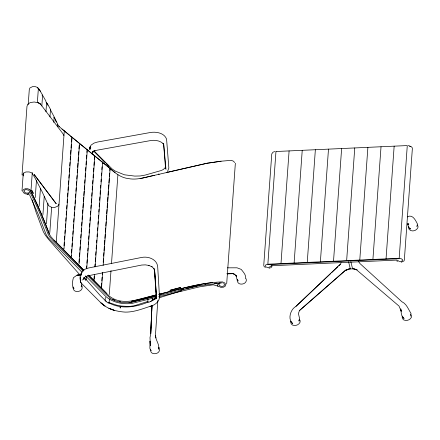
<?xml version="1.0" encoding="UTF-8"?>
<svg xmlns="http://www.w3.org/2000/svg" width="440" height="440" viewBox="0 0 440 440"><rect width="100%" height="100%" fill="white"/><g stroke="black" fill="none" stroke-linecap="round" stroke-linejoin="round"><path stroke-width="0.66" d="M165.611 167.69L165.583 168.641L163.647 144.419M105.155 300.977L105.297 297.374M151.96 305.294L150.75 333.795L151.948 305.916M151.927 305.894L150.667 334.422L149.985 337.596L150.398 345.493L150.002 341.077L149.875 348.271L150.381 349.723L151.327 350.631M157.812 300.493L155.403 335.979L155.37 335.418C155.579 340.241 159.775 344.382 158.593 349.151L158.686 347.831M22.039 174.95L26.972 106.409L27.715 104.335L30.19 102.564L34.205 101.998L38.55 102.823L40.529 104.137L62.777 133.513L63.916 135.63M22 190.806L23.282 173.036M28.199 104.682L29.282 89.645L29.871 87.995L32.637 86.576L35.129 86.592L37.395 87.384L39.133 89.848M31.103 188.991L32.285 172.634M37.367 102.432L38.401 88.121M35.239 197.5L36.465 180.422M41.828 105.952L42.614 95.024L38.863 88.957L40.617 91.487M39.154 206.19L40.436 188.408M45.947 111.804L46.64 102.229M42.911 214.847L44.237 196.361M49.957 116.936L50.501 109.401L47.13 103.191M46.475 223.801L47.955 203.242M53.779 122.359L54.175 116.875L50.352 109.654M49.819 232.48L51.634 207.251M57.425 126.797L57.623 124.069L54.665 117.838M83.897 270.386L56.276 242.22L64.29 130.845L58.592 126.143M63.712 249.816L63.811 248.446M64.009 245.718L64.257 242.303M64.449 239.569L64.697 236.154M64.895 233.426L65.142 230.01M65.335 227.277L65.582 223.861M65.78 221.128L66.022 217.712M66.22 214.984L66.468 211.569M66.666 208.835L66.908 205.42M67.106 202.686L67.353 199.276M67.551 196.543L67.793 193.127M67.991 190.394L68.239 186.978M68.431 184.25L68.679 180.835M68.877 178.101L69.124 174.686M69.317 171.952L69.564 168.537M69.762 165.809L70.01 162.393M70.202 159.66L70.45 156.244M70.598 154.198L70.889 150.101M71.038 148.049L71.286 144.634M71.484 141.9L71.726 138.49M64.02 248.507L72.034 137.132M71.142 257.576L71.291 255.525M71.484 252.791L71.731 249.37M71.929 246.637L72.177 243.221M72.369 240.482L72.617 237.066M72.814 234.333L73.062 230.912M73.255 228.179L73.502 224.757M73.7 222.024L73.948 218.609M74.146 215.87L74.388 212.454M74.586 209.721L74.833 206.299M75.031 203.566L75.273 200.145M75.471 197.412L75.719 193.996M75.917 191.257L76.159 187.841M76.357 185.108L76.604 181.687M76.802 178.954L77.05 175.532M77.242 172.799L77.489 169.378M77.638 167.332L77.935 163.229M78.078 161.178L78.375 157.075M78.524 155.023L78.771 151.607M78.963 148.869L79.211 145.453M71.456 256.102L79.569 143.407M73.095 288.349L73.189 287.034M78.98 262.433L79.228 259.012M79.425 256.278L79.673 252.863M79.866 250.129L80.113 246.714M80.311 243.98L80.559 240.559M80.751 237.826L80.999 234.41M81.197 231.677L81.444 228.261M81.637 225.528L81.884 222.112M82.082 219.379L82.33 215.958M82.522 213.224L82.77 209.809M82.918 207.757L83.215 203.66M83.358 201.608L83.655 197.511M83.804 195.459L84.101 191.356M84.243 189.305L84.491 185.889M84.689 183.156L84.937 179.74M85.129 177.007L85.377 173.591M85.575 170.857L85.822 167.437M86.014 164.703L86.262 161.288M86.46 158.554L86.708 155.139M86.9 152.405L87.098 149.672L105.913 165.044M79.09 263.857L87.307 149.677M81.356 285.643L81.263 286.957L81.664 284.35L81.241 282.584M86.521 268.659L86.719 265.92M86.917 263.186L87.159 259.765M87.357 257.026L87.604 253.605M87.802 250.872L87.995 248.133M88.242 244.712L88.44 241.978M88.638 239.239L88.886 235.823M89.078 233.085L89.326 229.664M89.524 226.93L89.771 223.509M89.969 220.77L90.211 217.349M90.409 214.615L90.657 211.195M90.855 208.456L91.102 205.04M91.295 202.301L91.542 198.88M91.74 196.147L91.988 192.726M92.186 189.987L92.428 186.566M92.626 183.832L92.873 180.411M93.071 177.672L93.313 174.257M93.511 171.518L93.759 168.097M93.957 165.363L94.204 161.942M94.397 159.203L94.644 155.782M86.724 268.719L94.842 155.958M106.365 293.189L93.901 280.473L94.193 276.37M94.88 266.783L95.079 264.044M95.271 261.311L95.519 257.884M95.717 255.151L95.959 251.724M96.157 248.985L96.399 245.564M96.597 242.825L96.795 240.086M97.037 236.665L97.234 233.926M97.482 230.505L97.675 227.766M97.922 224.345L98.115 221.606M98.362 218.185L98.56 215.446M98.802 212.025L99 209.286M99.198 206.547L99.44 203.126M99.638 200.387L99.886 196.966M100.078 194.227L100.326 190.806M100.518 188.067L100.716 185.328M100.964 181.907L101.156 179.168M101.404 175.742L101.602 173.008M101.844 169.582L102.042 166.848M102.284 163.422L102.383 162.052M94.204 279.163L94.55 274.379M95.09 266.855L102.625 162.19M101.326 288.239L101.673 283.448M101.871 280.709L102.113 277.288M102.311 274.549L102.46 272.492M103.197 262.229L103.444 258.808M103.642 256.069L103.889 252.648M104.038 250.591L104.33 246.488M104.478 244.431L104.775 240.328M104.924 238.271L105.221 234.168M105.369 232.111L105.661 228.008M105.809 225.951L106.106 221.848M106.255 219.791L106.552 215.688M106.695 213.631L106.992 209.528M107.14 207.471L107.437 203.368M107.586 201.311L107.877 197.208M108.026 195.151L108.323 191.048M108.471 188.991L108.768 184.888M108.917 182.831L109.208 178.728M109.357 176.671L109.604 173.25M109.802 170.511L109.951 168.46L106.926 165.897M101.613 286.638L102.647 272.278M103.142 265.441L110.127 168.344M109.274 294.514L111.001 270.562M111.491 263.714L117.898 174.74M150.425 350.543L150.519 349.223M156.299 297.022L156.228 298.012L154.517 269.473M226.672 283.954L235.362 163.191M237.243 280.929L237.336 279.609M245.724 278.245C246.043 274.786 243.194 271.909 241.191 269.385L237.023 267.806L227.414 267.828M271.931 265.573L271.832 266.937L270.754 267.625M280.984 263.61L289.097 150.915M294.118 263.016L302.231 150.321M290.911 321.184L290.802 322.663L291.324 323.956L292.474 325.05C295.3 326.145 298.755 325.116 300.036 322.245L300.141 320.766L299.415 319.484M299.068 319.957L298.986 321.107L299.591 318.489L298.397 313.55L299.486 310.563L345.543 270.182M307.247 262.422L315.359 149.727M320.381 261.828L328.493 149.132M333.514 261.234L341.627 148.538M346.643 260.639L354.756 147.945M359.777 260.046L367.889 147.351M372.911 259.452L381.024 146.757M386.04 258.858L394.152 146.163M402.325 316.145L402.221 317.625L402.743 318.918L403.887 320.012C406.714 321.107 410.168 320.078 411.455 317.207L411.56 315.728L410.834 314.446M408.766 226.683L408.661 228.162L409.178 229.455C411.692 232.166 416.4 230.934 417.896 227.744L418 226.264L417.274 224.983M147.978 299.002L147.73 302.115L149.045 302.187L150.524 301.461M152.312 300.542L152.51 298.05M108.999 303.226L109.511 298.848M86.499 276.595L86.13 279.659L85.36 280.313L84.26 277.503M80.371 275.781L80.966 273.746L81.444 273.361L80.108 276.617L80.449 282.31L101.272 303.215L105.012 306.02L100.931 302.863C107.404 309.127 116.435 311.553 125.208 312.109C134.585 312.257 143.357 308.385 152.18 305.712L150.029 306.466C154.413 305.366 158.857 302.275 159.533 297.517L157.762 267.922C157.878 259.677 148.775 256.02 141.74 257.433L88.545 267.988L84.766 269.291L82.308 271.353L80.999 273.873M156.404 296.164L155.639 298.584L156.189 297.209L153.505 300.047L155.595 298.402L151.459 301.037M165.682 166.7L165.237 168.091L165.71 167.041M27.319 194.359L28.694 194.04L29.398 192.44L28.083 193.012L26.444 193.083L24.855 192.517L24.211 191.362L24.579 190.322L25.306 189.756M416.84 226.611L417.45 223.993C415.492 220.176 412.588 213.857 407.281 216.898M410.399 316.069L411.01 313.451C408.293 309.287 406.698 303.925 401.836 301.702L359.887 263.478L358.485 261.322M341.105 262.812L340.516 263.989L295.977 306.345L330.413 273.796M167.519 171.507L168.85 168.02L166.584 139.145C164.362 132.984 156.409 131.566 150.656 132.457L97.532 142.027L94.056 143.077L91.113 145.073L89.815 147.428L89.469 149.413L89.799 147.136L90.481 146.74M58.982 204.171L57.794 206.14L54.417 207.603L51.892 207.465L48.554 205.662L42.026 191.532L34.645 177.315L31.933 172.97L29.194 171.941L25.883 171.963L23.667 173.085L22.891 175.038L23.513 175.901M91.8 153.89L92.983 151.921L94.925 150.722L94.094 150.942L94.589 150.843L92.29 152.482L94.925 150.722M82.643 280.005L83.87 277.998L85.789 276.507L85.454 276.628L88.352 275.732L141.719 265.04L145.409 264.875L149.083 265.474L148.797 265.375L152.119 266.865L151.805 266.646L154.237 268.978L153.89 268.631L154.605 270.93L156.624 298.777L154.743 271.524M165.489 167.42L163.35 169.505L161.31 170.489L145.101 175.109L140.124 175.972L134.761 176.088L124.443 174.801L115.418 171.16L112.398 169.186L93.913 151.024L105.501 162.778M331.469 272.784L337.915 266.701M338.899 265.771L340.395 264.358M299.266 310.717L345.433 270.386L350.202 268.439L345.18 270.413L350.323 268.945L352.577 268.84L357.132 269.858L352.457 268.334L356.417 269.687L399.003 306.064L401.258 311.305L400.785 308.918C401.352 312.279 400.846 316.409 404.091 318.489L402.193 316.646M295.757 306.499C290.455 309.436 287.458 319.264 292.672 323.527L290.774 321.679M274.736 151.564L273.014 152.169L271.772 153.885L263.753 265.26L263.995 266.272L265.331 267.509M148.055 301.367L134.349 305.762L129.135 306.51L121.401 306.059L116.452 305.096L108.95 302.566M151.971 300.113L155.232 299.068M159.148 297.809L181.891 290.67M94.578 151.008L97.471 150.112L150.799 140.536C155.161 139.821 159.979 140.657 163.334 143.688L162.987 143.336L163.752 144.98M148.176 302.055C135.608 307.334 120.544 309.595 108.224 302.478M150.293 301.428L151.998 300.9M109.951 168.46C115.28 173.096 121.038 177.848 128.364 178.569C137.181 180.356 145.816 177.029 154.347 175.351M88.572 275.171L108.972 295.823C122.832 307.148 141.191 298.282 156.156 294.965M269.038 268.235L270.204 267.927M401.175 262.257L403.975 260.964L404.344 259.925L412.363 148.549L412.12 147.543L411.29 146.685L408.309 145.524M132.264 301.966L156.024 295.939M159.324 295.103L161.304 294.602M131.225 301.219L156.299 294.959M158.939 294.3C179.938 289.245 200.756 282.486 222.547 281.919L224.829 282.997L225.803 284.652L225.319 286.077L223.465 287.221L220.798 287.342L218.515 286.259L213.235 284.801L199.617 286.82L158.746 296.703M156.75 297.204L132.116 303.386C121.869 304.733 110.308 302.137 103.395 293.997L85.547 275.886M158.763 294.316C176.545 290.043 194.101 284.614 212.35 282.634M156.569 296.065L131.478 302.247C124.19 303.474 116.457 302.099 110.132 298.254M159.209 295.416L198.6 285.83L220.336 283.058M180.466 289.856L183.777 289.069M185.73 288.607L197.439 285.852M140.052 178.64L207.064 163.246L221.089 161.211L231.297 160.325L233.596 161.244L234.591 162.569M166.271 172.552L207.064 163.246L221.089 161.211M198.743 285.549L200.052 285.34M204.649 284.625L205.964 284.416M129.025 302.456L131.604 302.132M407.347 224.213L408.909 224.032L408.007 223.966L408.568 224.12M79.618 274.962L77.011 275.187L73.42 277.701C72.595 280.846 71.863 284.394 73.051 287.534L73.997 288.437L73.463 287.315M80.514 274.885L77.011 275.187L79.673 274.912M214.517 283.277L217.157 283.129M219.137 283.019L222.31 282.86M271.238 265.76L396.814 260.084M271.332 266.139L270.507 266.178L269.489 267.119A2.14 1.298 4.1 0 1 266.822 267.24L265.914 266.899L265.43 265.771L265.485 265.128L266.211 264.715A2.14 1.298 4.1 0 1 268.879 264.594L398.354 258.737A2.14 1.298 4.1 0 1 401.022 258.615L402.495 259.572A2.14 1.298 4.1 0 1 401.632 261.146A2.14 1.298 4.1 0 1 398.965 261.261L397.727 260.425L396.902 260.464M227.15 273.774L233.305 273.647L235.037 274.593L233.107 273.675L226.919 273.796M28.694 194.04L25.999 194.035L23.947 193.072L22.776 191.428L23.238 189.712L25.284 188.722L27.775 188.738L30.03 189.695C37.334 204.012 43.709 218.873 49.297 233.959L50.655 236.363L53.95 240.114L83.765 270.303M25.669 189.475L28.919 190.256C36.476 204.198 42.361 219.313 48.098 234.146L49.489 236.671L53.015 240.543L83.166 271.244M38.335 102.795L40.529 104.137L38.55 102.823M108.785 302.968L107.701 302.775L105.859 301.164M119.339 301.593L120.549 301.807M112.849 299.425L114.686 300.124M218.026 286.171L217.399 285.923L217.547 284.603L219.175 283.641L218.983 284.543L219.626 285.698L221.243 286.391L222.882 286.314L224.169 285.62L224.538 284.581L223.691 283.432M158.268 174.004L159.198 174.399M409.613 146.179L410.553 146.647M396.995 261.278L397.474 261.531M233.305 273.647L235.791 275.341L236.368 276.243L235.84 275.121L237.204 280.11L238.145 281.017L237.617 279.889M110.033 297.858L105.182 293.661L87.472 275.627M86.581 149.254L64.29 130.845M61.947 129.069L69.377 135.163M70.439 136.032L115.044 172.585M106.09 301.279L100.183 295.51L84.255 277.398M53.95 240.114L56.276 242.22M41.992 95.035L43.065 96.025L45.986 101.233M57.536 124.273L59.334 126.638M80.239 277.596L80.262 279.598L80.872 280.192L80.295 279.725L80.239 277.596L80.3 278.944M409.574 228.085L410.531 229.031L408.628 227.183L407.534 223.641M88.622 275.171L93.901 280.473M106.464 163.757L108.878 166.205L106.046 163.328M93.781 150.854L105.105 162.371M82.17 272.459L47.762 237.259L46.107 234.487L38.319 214.522L29.464 194.645M80.872 275.963L48.736 239.564L45.359 235.268L43.39 231.836L35.998 212.02L32.153 199.843M37.395 87.384L38.39 88.704M47.273 104.22L47.894 105.292M45.865 101.75L47.504 104.594M30.03 189.695C37.433 203.984 43.577 218.917 49.297 233.959M53.906 117.222L54.5 118.443M55.094 119.663L56.287 122.111M402.606 316.426L403.134 317.548M159.038 347.358L159.549 348.816M81.708 285.17L82.214 286.622M155.37 335.418L156.03 337.942M350.861 261.74L352.577 268.84M348.574 261.728L350.323 268.945M104.368 305.283L104.495 305.805L104.407 305.245M83.435 278.361L83.54 279.213L83.512 277.656M163.68 144.051L165.974 169.406M80.262 279.598L80.449 282.31L80.361 280.286M92.62 151.349L92.659 152.515M245.762 278.427A4.18 3.262 -13.6 0 1 246.285 279.719A4.818 3.757 -13.6 0 1 245.476 282.381A4.18 3.262 -13.6 0 1 242.501 283.993A4.818 3.757 -13.6 0 1 240.856 284.07A4.18 3.262 -13.6 0 1 238.09 282.716A4.818 3.757 -13.6 0 1 237.573 281.424M73.42 288.844A4.18 3.262 -13.6 0 0 75.103 291.071A4.818 3.757 -13.6 0 0 78.347 291.418A4.18 3.262 -13.6 0 0 82.038 288.459A4.818 3.757 -13.6 0 0 82.132 287.139M159.467 349.327A4.818 3.757 -13.6 0 1 158.659 351.995A4.18 3.262 -13.6 0 1 155.678 353.606A4.818 3.757 -13.6 0 1 152.433 353.26A4.18 3.262 -13.6 0 1 150.75 351.038M90.651 148.082L90.613 149.198L90.722 147.097L90.651 148.082M81.593 273.955L81.51 275.11L81.68 273.262L81.593 273.955M275.963 151.509L267.85 264.204L399.174 258.264L407.286 145.569L275.963 151.509M120.203 306.861L120.208 307.956L120.203 306.861M180.747 287.491L169.972 290.312L180.747 287.491M114.268 310.398L108.993 308.319L114.268 310.398M56.172 203.698L34.188 174.565L56.172 203.698M33.286 193.303L31.553 189.992L33.286 193.303"/></g></svg>
